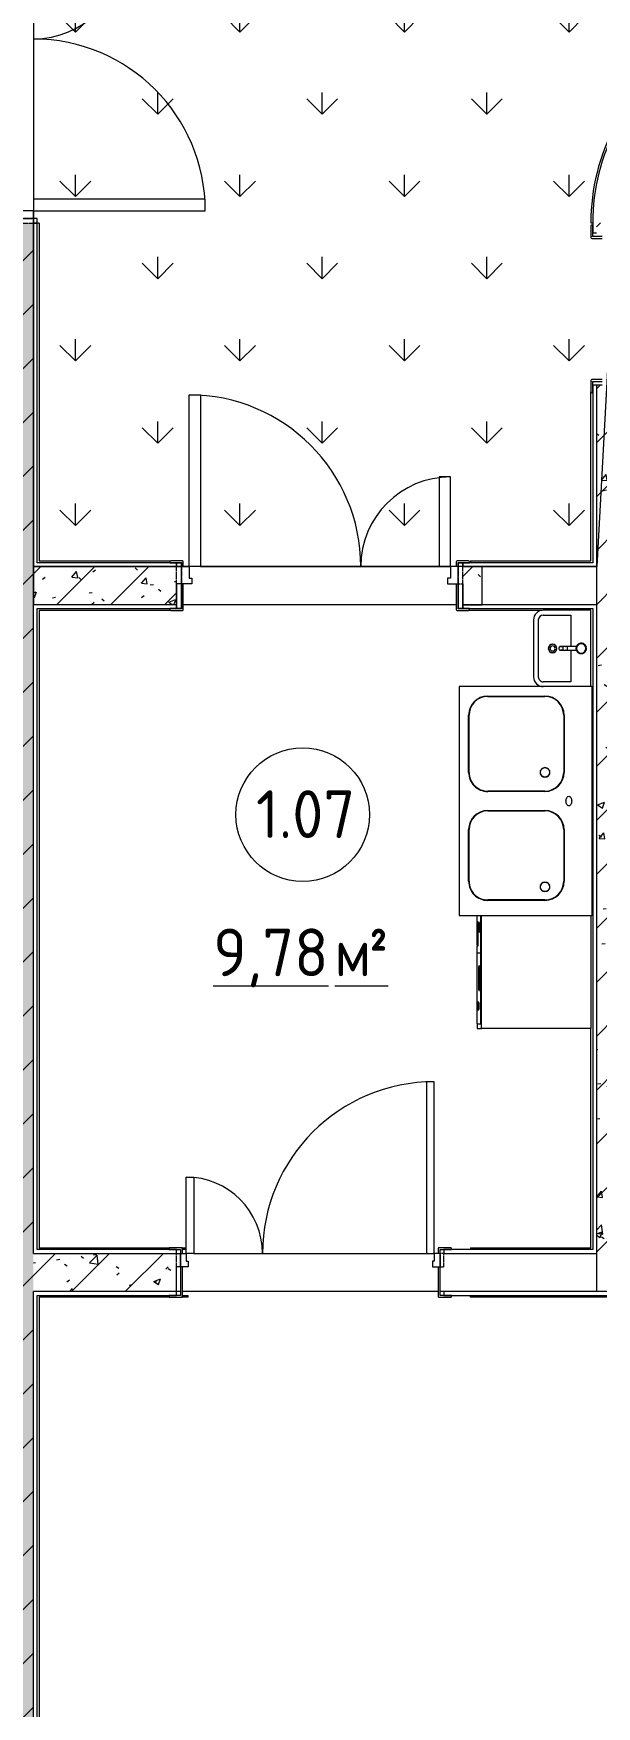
# Model space of a CAD drawing. Header units: millimetres. Extents: x -584918 to 2941280, y 3000189 to 4229862.
# Drawn here: x -448235 to -445285, y 3677900 to 3686669 of the extents above; entities that cross this region are included whole.
import ezdxf

# ---------------------------------------------------------------- set-up
doc = ezdxf.new("R2010")
doc.units = ezdxf.units.MM
doc.linetypes.add('ASVP_Невидимые', pattern=[5, 3, -2])
for name, color, linetype, lineweight in [('Двери', 7, 'Continuous', 0), ('Марки помещений', 7, 'Continuous', 0), ('Обобщенные модели', 7, 'Continuous', 0), ('Оборудование', 7, 'Continuous', 0), ('Перекрытие', 7, 'Continuous', 0), ('Сантехника', 7, 'Continuous', 0), ('Стены внутренние', 7, 'Continuous', 0), ('Стены несущие', 7, 'Continuous', 0), ('Стены отделка', 7, 'Continuous', 0), ('экспертиза условные обозначения', 1, 'Continuous', 0)]:
    doc.layers.add(name, color=color, linetype=linetype, lineweight=lineweight)
doc.styles.add('GOST Common_2', font='', dxfattribs={"height": 500})
doc.styles.add('GOST Common_3', font='', dxfattribs={"width": 0.9, "height": 500})
doc.styles.get('GOST Common_2').set_extended_font_data('GOST Common')
doc.styles.get('GOST Common_3').set_extended_font_data('GOST Common')
pattern_1 = [(45, (-437515.92, 3663725.22), (-141.4214, 141.4214), [])]
pattern_2 = [(50, (-437515.92, 3663725.22), (364.368, -31.8783), [38.1, -419.1]), (355, (-437515.92, 3663725.2), (-70.486, 382.1133), [30.48, -335.28]), (100.451, (-437485.56, 3663722.56), (293.885, 350.2334), [32.38, -356.18]), (46.184, (-437515.92, 3663826.8), (542.1585, -84.086), [57.15, -628.65]), (96.636, (-437470.74, 3663819.8), (474.805, 494.855), [48.57, -534.27]), (351.184, (-437515.9, 3663826.8), (474.81, 494.85), [45.72, -502.92]), (21, (-437465.12, 3663801.42), (303.2285, -204.5305), [38.1, -419.1]), (326, (-437465.12, 3663801.4), (123.604, 368.376), [30.48, -335.28]), (71.451, (-437439.86, 3663784.37), (426.834, 163.8427), [32.38, -356.18]), (37.5, (-437515.92, 3663725.22), (6.17665, 169.11015), [16.764, -314.452, 16.764, -323.596, -336.55]), (37.5, (-437515.92, 3663725.22), (6.17665, 169.11015), [-671.576, 16.764, -319.786]), (7.5, (-437515.92, 3663725.22), (133.6389, 200.3615), [16.764, -177.292, 16.764, -306.832, -128.27]), (7.5, (-437515.92, 3663725.22), (133.6389, 200.3615), [-517.652, 16.764, -111.506]), (327.5, (-437629.21, 3663725.22), (271.1818, -11.45836), [16.764, -110.236, 16.764, -379.476, -525.78]), (327.5, (-437629.21, 3663725.22), (271.1818, -11.45836), [-523.24, 16.764, -509.016]), (317.5, (-437680, 3663725.22), (296.2585, 50.8528), [16.764, -148.336, 16.764, -246.38, -373.38]), (317.5, (-437680, 3663725.22), (296.2585, 50.8528), [-428.244, 16.764, -356.616])]

# ---------------------------------------------------------------- blocks, each defined once
blk = doc.blocks.new('Посудомоечная машина - Miele Tumble Dryer  8827 WP-V101-АР Этаж 01')
at = {"layer": 'Оборудование', "color": 24, "true_color": 0xa52900}
for p, q in [((-293.9, 306), (297.5, 306)), ((297.5, 306), (297.5, -267.1)), ((297.5, -267.1), (-293.9, -267.1)), ((-293.9, -290), (-292.5, -290)), ((-292.5, -270.2), (-98.5, -270.2)), ((-292.5, -270.2), (-292.5, -271)), ((-98.5, -271), (-292.5, -271)), ((-292.5, -271), (-292.5, -290.4)), ((-292.5, -290.4), (-262.5, -290.4)), ((-262.5, -290.4), (-262.5, -286.3)), ((-262.5, -286.3), (-133.5, -286.3)), ((-262.5, -290), (-258.2, -290)), ((-258.2, -290), (-258.2, -286.3)), ((-137.8, -290), (-258.2, -290)), ((-257.9, -274.4), (-257.9, -277.1)), ((-252.2, -277.1), (-257.9, -277.1)), ((-252.2, -274.4), (-252.2, -277.1)), ((-249.7, -277.1), (-252.2, -277.1)), ((-247.3, -277.1), (-249.7, -277.1)), ((-247.3, -274.4), (-247.3, -277.1)), ((-242.3, -277.1), (-247.3, -277.1)), ((-242.3, -274.4), (-242.3, -277.1)), ((-241.5, -275.9), (-241.5, -277.1)), ((-239.5, -277.1), (-241.5, -277.1)), ((-239.5, -275.6), (-239.5, -277.1)), ((-236.7, -277.1), (-239.5, -277.1)), ((-236.7, -274.4), (-236.7, -277.1)), ((-236.1, -277.1), (-236.7, -277.1)), ((-236.1, -275.6), (-236.1, -277.1)), ((-236, -277.1), (-236, -275.9)), ((-235, -277.1), (-236, -277.1)), ((-234.5, -275.8), (-234.5, -277.1)), ((-234.5, -277.1), (-232.1, -277.1)), ((-232.1, -277.1), (-228.3, -277.1)), ((-229.1, -277.1), (-230.5, -277.1)), ((-230.5, -277.1), (-229.1, -277.1)), ((-229.6, -277.1), (-230.5, -277.1)), ((-230.5, -277.1), (-225, -277.1)), ((-227.6, -277.1), (-229.6, -277.1)), ((-225.2, -277.1), (-227.6, -277.1)), ((-225, -277.1), (-225, -275.8)), ((-223.7, -274.4), (-223.7, -277.1)), ((-218.1, -277.1), (-223.7, -277.1)), ((-218.1, -274.4), (-218.1, -277.1)), ((-217.1, -277.1), (-218.1, -277.1)), ((-216.1, -275.8), (-216.1, -277.1)), ((-216.1, -277.1), (-213.7, -277.1)), ((-213.7, -277.1), (-209.9, -277.1)), ((-210.7, -277.1), (-212.1, -277.1)), ((-212.1, -277.1), (-210.7, -277.1)), ((-211.2, -277.1), (-212.1, -277.1)), ((-212.1, -277.1), (-206.6, -277.1)), ((-209.3, -277.1), (-211.2, -277.1)), ((-206.8, -277.1), (-209.3, -277.1)), ((-206.6, -277.1), (-206.6, -275.8)), ((-137.8, -286.3), (-137.8, -290)), ((-137.8, -290), (-133.5, -290)), ((-133.5, -286.3), (-133.5, -290.4)), ((-133.5, -290.4), (-98.5, -290.4)), ((-98.5, -270.2), (-98.5, -271)), ((-98.5, -290.4), (-98.5, -271)), ((-98.5, -290), (-96.5, -290)), ((-96.5, -270.2), (273.4, -270.2)), ((-96.5, -270.2), (-96.5, -271)), ((273.4, -271), (-96.5, -271)), ((-96.5, -271), (-96.5, -290.4)), ((-96.5, -290.4), (169.9, -290.4)), ((-30.4, -277.8), (-30.4, -280)), ((-15.4, -275.5), (84.6, -275.5)), ((84.6, -277.7), (-15.4, -277.7)), ((-15.4, -282.3), (84.6, -282.3)), ((99.6, -280), (99.6, -277.8)), ((160.8, -281.4), (160.8, -287.9)), ((189.5, -290.4), (273.4, -290.4)), ((200.8, -287.9), (200.8, -281.4)), ((273.4, -271), (273.4, -270.2)), ((273.4, -290.4), (273.4, -271)), ((273.4, -290), (297.5, -290)), ((297.5, -290), (297.5, -267.1))]:
    blk.add_line(p, q, dxfattribs=at)
at = {"layer": 'Оборудование', "color": 24, "true_color": 0xa52900, "flags": 128}
for points in [[(-225, -277.1), (-225.1, -277.1), (-225.5, -277.1), (-226.1, -277.1), (-226.8, -277.1), (-227.7, -277.1), (-228.7, -277.1), (-229.8, -277.1), (-230.8, -277.1), (-231.8, -277.1), (-232.7, -277.1), (-233.5, -277.1), (-234, -277.1), (-234.4, -277.1), (-234.5, -277.1)], [(-206.6, -277.1), (-206.8, -277.1), (-207.1, -277.1), (-207.7, -277.1), (-208.4, -277.1), (-209.3, -277.1), (-210.3, -277.1), (-211.4, -277.1), (-212.4, -277.1), (-213.4, -277.1), (-214.3, -277.1), (-215.1, -277.1), (-215.7, -277.1), (-216, -277.1), (-216.1, -277.1)]]:
    blk.add_lwpolyline(points, dxfattribs=at)
at = {"layer": 'Оборудование', "color": 24, "true_color": 0xa52900}
for centre, major_axis, start_param, end_param in [((-15.4, -277.8), (15, 0), 1.570796, 3.665191), ((-15.4, -280), (15, 0), 1.570796, 4.712389), ((84.6, -277.8), (15, 0), 5.767114, 7.853982), ((84.6, -280), (15, 0), 4.712389, 7.853982), ((180.8, -281.4), (-20, 0), 3.141593, 6.283185), ((180.8, -281.4), (20, 0), 3.141593, 3.403392), ((180.8, -287.9), (-20, 0), 3.141593, 6.283185), ((180.8, -287.9), (20, 0), 3.141593, 6.283185), ((180.8, -281.4), (20, 0), 6.021386, 6.283185)]:
    blk.add_ellipse(centre, major_axis=major_axis, ratio=0.152123, start_param=start_param, end_param=end_param, dxfattribs=at)
blk = doc.blocks.new('VK_02_Мойка - Рукомойник-V119-АР Этаж 01')
at = {"layer": 'Сантехника', "color": 9, "true_color": 0xe1b7aa}
for p, q in [((-200, 0), (-200, -249)), ((200, 0), (-200, 0)), ((-175, -249), (-175, -105)), ((-175, -105), (-9.9, -105)), ((9.9, -105), (175, -105)), ((175, -105), (175, -249)), ((-149, -275), (149, -275)), ((-149, -300), (149, -300))]:
    blk.add_line(p, q, dxfattribs=at)
for centre, radius, start, end in [((-149, -249), 51, 180, 270), ((-149, -249), 26, 180, 270), ((149, -249), 26, 270, 360), ((149, -249), 51, 270, 360)]:
    blk.add_arc(centre, radius, start, end, dxfattribs=at)
blk = doc.blocks.new('МС_03-03_Смеситель_Однокрановый - МС_03-03_Смеситель_Однокрановый-V120-АР Этаж 01')
at = {"layer": 'Сантехника', "color": 253, "true_color": 0xaaaaaa}
for p, q in [((-10, -24.6), (-10, -74.6)), ((-10, -74.6), (-10, -94.6)), ((-10, -74.6), (-10, -80.8)), ((-10, -83.3), (-10, -98.3)), ((10, -74.6), (10, -24.6)), ((10, -94.6), (10, -74.6)), ((10, -80.8), (10, -74.6)), ((10, -98.3), (10, -83.3)), ((-10, -94.6), (-9.9, -94.6)), ((-10, -108.1), (-10, -109.9)), ((9.9, -94.6), (10, -94.6)), ((10, -109.9), (10, -108.1))]:
    blk.add_line(p, q, dxfattribs=at)
at = {"layer": 'Сантехника', "color": 253, "true_color": 0xaaaaaa, "flags": 128}
for points in [[(-10, -83.3), (-10, -82), (-10, -80.8)], [(-10, -80.8), (-10, -82), (-10, -83.3)], [(10, -80.8), (10, -82), (10, -83.3)], [(10, -83.3), (10, -82), (10, -80.8)], [(10, -94.6), (9.9, -94.6), (9.5, -94.6), (8.9, -94.6), (8.1, -94.6), (7.1, -94.6), (5.9, -94.6), (4.5, -94.6), (3.1, -94.6), (1.6, -94.6), (0, -94.6), (-1.6, -94.6), (-3.1, -94.6), (-4.5, -94.6), (-5.9, -94.6), (-7.1, -94.6), (-8.1, -94.6), (-8.9, -94.6), (-9.5, -94.6), (-9.9, -94.6), (-10, -94.6)], [(-10, -108.1), (-10, -104.4), (-10, -98.3)], [(-10, -98.3), (-10, -104.4), (-10, -108.1)], [(-8.1, -105.7), (-9.1, -107), (-9.8, -108.4), (-10, -109.9)], [(-10, -109.9), (-9.8, -111.5), (-9.1, -112.9), (-8.1, -114.2), (-6.7, -115.3), (-5, -116.2), (-3.1, -116.8), (-1, -117.2), (1, -117.2), (3.1, -116.8), (5, -116.2), (6.7, -115.3), (8.1, -114.2), (9.1, -112.9), (9.8, -111.5), (10, -109.9)], [(10, -109.9), (9.8, -108.4), (9.1, -107)], [(10, -98.3), (10, -104.4), (10, -108.1)], [(10, -108.1), (10, -104.4), (10, -98.3)]]:
    blk.add_lwpolyline(points, dxfattribs=at)
at = {"layer": 'Сантехника', "color": 253, "true_color": 0xaaaaaa}
for radius, start, end in [(27.5, 360, 180), (27.5, 161.97699, 180), (27.5, 180, 248.37036), (27.5, 180, 198.02301), (27.5, 145.68632, 156.68783), (24.5, 360, 180), (24.5, 180, 360), (27.5, 101.97687, 135), (27.5, 83.31186, 96.68768), (27.5, 45, 78.02279), (27.5, 23.3117, 36.68752), (27.5, 0, 18.02263), (27.5, 203.31217, 214.31368), (27.5, 225, 248.4991), (27.5, 291.62913, 360), (27.5, 291.5009, 315), (27.5, 323.31248, 336.6883), (27.5, 341.97737, 360)]:
    blk.add_arc((0, 0), radius, start, end, dxfattribs=at)
for points, knots in [([(10, -24.6), (9.8, -24.6), (9.5, -24.6), (9, -24.7), (8.6, -24.8), (8.4, -24.9), (8, -25), (7.4, -25.1), (6.7, -25.3), (6.2, -25.4), (5.9, -25.4), (5.4, -25.5), (4.7, -25.6), (3.7, -25.8), (2.6, -25.9), (0.8, -26), (-0.8, -26), (-2.5, -25.9), (-3.5, -25.8), (-4.4, -25.7), (-5, -25.6), (-5.5, -25.5), (-5.9, -25.4), (-6.2, -25.4), (-6.4, -25.3), (-6.6, -25.3), (-7, -25.2), (-7.5, -25.1), (-8, -25), (-8.3, -24.9), (-8.6, -24.8), (-8.8, -24.8), (-9.1, -24.7), (-9.4, -24.6), (-9.7, -24.6), (-9.9, -24.6), (-10, -24.6)], [-1, -1, -1, -1, -0.958333, -0.916667, -0.895833, -0.885417, -0.875, -0.833333, -0.791667, -0.78125, -0.770833, -0.75, -0.708333, -0.666667, -0.611111, -0.555556, -0.444444, -0.388889, -0.333333, -0.305556, -0.277778, -0.25, -0.236111, -0.222222, -0.215278, -0.208333, -0.194444, -0.166667, -0.138889, -0.125, -0.111111, -0.097222, -0.083333, -0.055556, -0.027778, 0, 0, 0, 0]), ([(-10, -74.6), (-10, -74.6), (-9.9, -74.6), (-9.5, -74.5), (-8.9, -74.5), (-8.1, -74.4), (-7.1, -74.4), (-5.5, -74.3), (-2.2, -74.2), (3.3, -74.2), (7.7, -74.4), (9.7, -74.5), (10, -74.6), (10, -74.6)], [0, 0, 0, 0, 0.05, 0.1, 0.15, 0.2, 0.25, 0.3, 0.4, 0.6, 0.8, 0.9, 1, 1, 1, 1])]:
    blk.add_open_spline(points, degree=3, knots=knots, dxfattribs=at)
blk = doc.blocks.new('МС_03-04_Сифон_Бутылочный - Для умывальника_Гофрированный выпуск_DN1-V121-АР Этаж 01')
at = {"layer": 'Сантехника', "color": 253, "true_color": 0xaaaaaa}
for radius, start, end in [(22.5, 0, 180), (22.5, 180, 0), (21.5, 72, 180), (21.5, 180, 288), (20, 158.285, 164.99162), (13.3, 0, 180), (13.3, 180, 0), (21.5, 0, 69.37244), (21.5, 290.62756, 360), (20, 15.00838, 21.715), (20, 195.00838, 201.715), (20, 338.285, 344.99162)]:
    blk.add_arc((0, 0), radius, start, end, dxfattribs=at)
blk = doc.blocks.new('VM_Ванная моечная 2-секционная - ГхШ 700х1200-V122-АР Этаж 01')
at = {"layer": 'Сантехника', "color": 9, "true_color": 0xe1b7aa}
for p, q in [((-600, -5), (-600, 0)), ((600, 0), (600, -5)), ((-600, -5), (-600, -700)), ((-600, -5), (600, -5)), ((600, -700), (600, -5)), ((-450, -150), (-150, -150)), ((-450, -152), (-150, -152)), ((150, -150), (420.7, -150)), ((150, -152), (420.7, -152)), ((-550, -550), (-550, -250)), ((-548, -550), (-548, -250)), ((-175, -250), (-170.4, -235.9)), ((-170.4, -264.1), (-175, -250)), ((-169.6, -234.9), (-158.2, -226.6)), ((-157.4, -226.2), (-142.6, -226.2)), ((-141.8, -226.6), (-130.4, -234.9)), ((-129.6, -235.9), (-125, -250)), ((-125, -250), (-129.6, -264.1)), ((-52, -250), (-52, -550)), ((-50, -250), (-50, -550)), ((50, -550), (50, -250)), ((52, -550), (52, -250)), ((425, -250), (429.6, -235.9)), ((429.6, -264.1), (425, -250)), ((430.4, -234.9), (441.8, -226.6)), ((442.6, -226.2), (457.4, -226.2)), ((458.2, -226.6), (469.6, -234.9)), ((470.4, -235.9), (475, -250)), ((475, -250), (470.4, -264.1)), ((518.7, -250), (518.7, -550)), ((520.7, -250), (520.7, -550)), ((-158.2, -273.4), (-169.6, -265.1)), ((-142.6, -273.8), (-157.4, -273.8)), ((-130.4, -265.1), (-141.8, -273.4)), ((441.8, -273.4), (430.4, -265.1)), ((457.4, -273.8), (442.6, -273.8)), ((469.6, -265.1), (458.2, -273.4)), ((-600, -700), (600, -700)), ((-150, -648), (-450, -648)), ((-150, -650), (-450, -650)), ((420.7, -648), (150, -648)), ((420.7, -650), (150, -650))]:
    blk.add_line(p, q, dxfattribs=at)
at = {"layer": 'Сантехника', "color": 9, "true_color": 0xe1b7aa, "flags": 128}
for points in [[(-25, -125), (-24.5, -122.1), (-23.1, -119.3), (-20.8, -116.7), (-17.7, -114.4), (-13.9, -112.5), (-9.6, -111.1), (-4.9, -110.3), (0, -110), (4.9, -110.3), (9.6, -111.1), (13.9, -112.5), (17.7, -114.4), (20.8, -116.7), (23.1, -119.3), (24.5, -122.1), (25, -125)], [(25, -125), (24.5, -127.9), (23.1, -130.7), (20.8, -133.3), (17.7, -135.6), (13.9, -137.5), (9.6, -138.9), (4.9, -139.7), (0, -140), (-4.9, -139.7), (-9.6, -138.9), (-13.9, -137.5), (-17.7, -135.6), (-20.8, -133.3), (-23.1, -130.7), (-24.5, -127.9), (-25, -125)]]:
    blk.add_lwpolyline(points, dxfattribs=at)
at = {"layer": 'Сантехника', "color": 9, "true_color": 0xe1b7aa}
for centre, radius, start, end in [((-450, -250), 100, 90, 180), ((-450, -250), 98, 90, 180), ((-150, -250), 100, 360, 90), ((-150, -250), 98, 0, 90), ((150, -250), 100, 90, 180), ((150, -250), 98, 90, 180), ((420.7, -250), 100, 0, 90), ((420.7, -250), 98, 0, 90), ((-150, -250), 25, 0, 180), ((-150, -250), 25, 180, 360), ((450, -250), 25, 0, 180), ((450, -250), 25, 180, 360), ((-450, -550), 100, 180, 270), ((-450, -550), 98, 180, 270), ((-150, -550), 98, 270, 0), ((-150, -550), 100, 270, 0), ((150, -550), 100, 180, 270), ((150, -550), 98, 180, 270), ((420.7, -550), 100, 270, 0), ((420.7, -550), 98, 270, 0)]:
    blk.add_arc(centre, radius, start, end, dxfattribs=at)
blk = doc.blocks.new('ВК_Домодедово_rvt-1-АР Этаж 01')
at = {"layer": 'Оборудование', "color": 253, "lineweight": 9, "true_color": 0xaaaaaa, "rotation": 269.9999999999998}
blk.add_blockref('Посудомоечная машина - Miele Tumble Dryer  8827 WP-V101-АР Этаж 01', (-8105.1, 18026.4), dxfattribs=at)
at = {"layer": 'Сантехника', "color": 253, "lineweight": 9, "true_color": 0xaaaaaa}
for name, p, rotation in [('VK_02_Мойка - Рукомойник-V119-АР Этаж 01', (-7799.1, 19720.4), 269.9999999999999), ('МС_03-03_Смеситель_Однокрановый - МС_03-03_Смеситель_Однокрановый-V120-АР Этаж 01', (-7849.1, 19720.4), 269.9999999999999), ('VM_Ванная моечная 2-секционная - ГхШ 700х1200-V122-АР Этаж 01', (-7789.1, 18920.4), 270.0000000000005)]:
    blk.add_blockref(name, p, dxfattribs=dict(at, rotation=rotation))
blk.add_blockref('МС_03-04_Сифон_Бутылочный - Для умывальника_Гофрированный выпуск_DN1-V121-АР Этаж 01', (-7999.1, 19720.4), dxfattribs=at)
blk = doc.blocks.new('ASVP_ДверьПротивопожарнаяСтальная_2 полотна - EI15 1370х2000h_полотна_ Г Л _1250 в свету_-6392377-АР Этаж 01')
at = {"layer": 'Двери', "lineweight": 18}
for p, q in [((685, 1000), (625, 1000)), ((625, 1000), (625, 100)), ((685, 100), (685, 1000)), ((-685, 570), (-625, 570)), ((-685, 100), (-685, 570)), ((-625, 570), (-625, 100)), ((-725, 100), (-685, 100)), ((-725, 10), (-725, 100)), ((-625, 100), (-685, 100)), ((-685, 100), (-685, 40)), ((625, 100), (685, 100)), ((725, 100), (685, 100)), ((685, 100), (685, 40)), ((725, 10), (725, 100)), ((-670, 10), (-725, 10)), ((-685, 40), (-670, 40)), ((-670, 40), (-670, 10)), ((685, 40), (670, 40)), ((670, 40), (670, 10)), ((670, 10), (725, 10))]:
    blk.add_line(p, q, dxfattribs=at)
at = {"layer": 'Двери', "linetype": 'ASVP_Невидимые', "lineweight": 18}
for p, q in [((-750, 100), (-725, 100)), ((-750, 10), (-750, 100)), ((-725, 100), (-725, 10)), ((750, 100), (725, 100)), ((725, 100), (725, 10)), ((750, 10), (750, 100)), ((-725, 10), (-750, 10)), ((725, 10), (750, 10))]:
    blk.add_line(p, q, dxfattribs=at)
at = {"layer": 'Двери'}
for centre, radius, start, end in [((685, 100), 900, 90, 180), ((-685, 100), 470, 360, 90)]:
    blk.add_arc(centre, radius, start, end, dxfattribs=at)
blk = doc.blocks.new('ASVP_ДверьПротивопожарнаяСтальная_2 полотна - EI15 1370х2000h_полотна_ Г Пр _1250 в свету_-7489020-АР Этаж 01')
at = {"layer": 'Двери', "lineweight": 18}
for p, q in [((-685, 1000), (-625, 1000)), ((-685, 100), (-685, 1000)), ((-625, 1000), (-625, 100)), ((685, 570), (625, 570)), ((625, 570), (625, 100)), ((685, 100), (685, 570)), ((-725, 100), (-685, 100)), ((-725, 10), (-725, 100)), ((-625, 100), (-685, 100)), ((-685, 100), (-685, 40)), ((625, 100), (685, 100)), ((725, 100), (685, 100)), ((685, 100), (685, 40)), ((725, 10), (725, 100)), ((-670, 10), (-725, 10)), ((-685, 40), (-670, 40)), ((-670, 40), (-670, 10)), ((685, 40), (670, 40)), ((670, 40), (670, 10)), ((670, 10), (725, 10))]:
    blk.add_line(p, q, dxfattribs=at)
at = {"layer": 'Двери', "linetype": 'ASVP_Невидимые', "lineweight": 18}
for p, q in [((-750, 100), (-725, 100)), ((-750, 10), (-750, 100)), ((-725, 100), (-725, 10)), ((750, 100), (725, 100)), ((725, 100), (725, 10)), ((750, 10), (750, 100)), ((-725, 10), (-750, 10)), ((725, 10), (750, 10))]:
    blk.add_line(p, q, dxfattribs=at)
at = {"layer": 'Двери'}
for centre, radius, start, end in [((-685, 100), 900, 360, 90), ((685, 100), 470, 90, 180)]:
    blk.add_arc(centre, radius, start, end, dxfattribs=at)
blk = doc.blocks.new('ASVP_ДверьДеревянная_2 полотна - Межкомнатная 1300х2000h_полотна_ Г Л _1220 в свету_-7189999-АР Этаж 01')
at = {"layer": 'Двери', "lineweight": 18}
for p, q in [((650, 1000), (610, 1000)), ((610, 1000), (610, 100)), ((650, 100), (650, 1000)), ((-650, 500), (-610, 500)), ((-650, 100), (-650, 500)), ((-610, 500), (-610, 100)), ((-680, 100), (-650, 100)), ((-680, 30), (-680, 100)), ((-610, 100), (-650, 100)), ((-650, 100), (-650, 60)), ((610, 100), (650, 100)), ((680, 100), (650, 100)), ((650, 100), (650, 60)), ((680, 30), (680, 100)), ((-640, 30), (-680, 30)), ((-650, 60), (-640, 60)), ((-640, 60), (-640, 30)), ((650, 60), (640, 60)), ((640, 60), (640, 30)), ((640, 30), (680, 30))]:
    blk.add_line(p, q, dxfattribs=at)
at = {"layer": 'Двери', "linetype": 'ASVP_Невидимые', "lineweight": 18}
for p, q in [((-700, 100), (-680, 100)), ((-700, 30), (-700, 100)), ((-680, 100), (-680, 30)), ((700, 100), (680, 100)), ((680, 100), (680, 30)), ((700, 30), (700, 100)), ((-680, 30), (-700, 30)), ((680, 30), (700, 30))]:
    blk.add_line(p, q, dxfattribs=at)
at = {"layer": 'Двери'}
for centre, radius, start, end in [((650, 100), 900, 90, 180), ((-650, 100), 400, 360, 90)]:
    blk.add_arc(centre, radius, start, end, dxfattribs=at)
blk = doc.blocks.new('ASVP_НАЛИЧНИК МДФ_Двери - Наличник дверной МДФ-V54-АР Этаж 01')
at = {"layer": 'Обобщенные модели'}
for p, q in [((-680, 150), (-680, -1)), ((-670, -5), (-670, 150)), ((670, 150), (670, -5)), ((680, -1), (680, 150)), ((-681, 0), (-740, 0)), ((-740, 0), (-740, -5)), ((-681, -1), (-681, 0)), ((740, 0), (681, 0)), ((681, 0), (681, -1)), ((740, -5), (740, 0)), ((-735, -10), (-675, -10)), ((-680, -1), (-681, -1)), ((675, -10), (735, -10)), ((681, -1), (680, -1))]:
    blk.add_line(p, q, dxfattribs=at)
for centre, start, end in [((-735, -5), 180, 270), ((-675, -5), 270, 360), ((675, -5), 180, 270), ((735, -5), 270, 360)]:
    blk.add_arc(centre, 5, start, end, dxfattribs=at)
blk = doc.blocks.new('ASVP_НАЛИЧНИК МДФ_Двери - Наличник дверной МДФ-7488626-АР Этаж 01')
at = {"layer": 'Обобщенные модели'}
for p, q in [((-681, 0), (-740, 0)), ((-740, 0), (-740, -5)), ((-681, -1), (-681, 0)), ((-680, 20), (-680, -1)), ((-670, -5), (-670, 20)), ((670, 20), (670, -5)), ((680, -1), (680, 20)), ((740, 0), (681, 0)), ((681, 0), (681, -1)), ((740, -5), (740, 0)), ((-735, -10), (-675, -10)), ((-680, -1), (-681, -1)), ((675, -10), (735, -10)), ((681, -1), (680, -1))]:
    blk.add_line(p, q, dxfattribs=at)
for centre, start, end in [((-735, -5), 180, 270), ((-675, -5), 270, 360), ((675, -5), 180, 270), ((735, -5), 270, 360)]:
    blk.add_arc(centre, 5, start, end, dxfattribs=at)
blk = doc.blocks.new('ASVP_ОТКОС_Оштукатуривание дверного откоса - Оштукатуривание дверного откоса-5741164-АР Этаж 01')
at = {"layer": 'Обобщенные модели'}
for p, q in [((-750, 20), (-750, 0)), ((-750, 0), (-725, 0)), ((-725, 0), (-725, 20)), ((725, 20), (725, 0)), ((725, 0), (750, 0)), ((750, 0), (750, 20))]:
    blk.add_line(p, q, dxfattribs=at)
blk = doc.blocks.new('ASVP_ОТКОС_Оштукатуривание дверного откоса - Оштукатуривание дверного откоса-5741163-АР Этаж 01')
at = {"layer": 'Обобщенные модели'}
for p, q in [((-750, 130), (-750, 0)), ((-725, 0), (-725, 130)), ((725, 130), (725, 0)), ((750, 0), (750, 130)), ((-750, 0), (-725, 0)), ((725, 0), (750, 0))]:
    blk.add_line(p, q, dxfattribs=at)
blk = doc.blocks.new('ASVP_НАЛИЧНИК МДФ_Двери - Наличник дверной МДФ-7489019-АР Этаж 01')
at = {"layer": 'Обобщенные модели'}
h = blk.add_hatch(dxfattribs=at)
h.set_pattern_fill('FP_42', color=256, style=0, pattern_type=2)
h.set_pattern_definition([(216.87, (9385.7, -19512.83), (1249.4985, 833.00223), [208.25, -1874.25]), (206.565, (9635.6, -19637.78), (-416.5007, -416.5004), [465.661, -465.661]), (198.435, (9635.6, -19846.03), (-832.9995, -416.50086), [263.418, -1053.671])])
h.paths.add_polyline_path([(723.1, -10), (780, -10), (783.5, -8.5), (785, -5), (785, 0), (725, 0), (725, 130), (715, 130), (715, -5), (716.5, -8.5), (720, -10)])
h.paths.add_polyline_path([(-750, -10), (-720, -10), (-716.5, -8.5), (-715, -5), (-715, 130), (-725, 130), (-726, 0), (-785, -1), (-785, -5), (-783.5, -8.5), (-780, -10), (-751.9, -10)])
for p, q in [((-725, 130), (-725, -1)), ((-715, -5), (-715, 130)), ((715, 130), (715, -5)), ((725, -1), (725, 130)), ((-726, 0), (-785, 0)), ((-785, 0), (-785, -5)), ((-726, -1), (-726, 0)), ((785, 0), (726, 0)), ((726, 0), (726, -1)), ((785, -5), (785, 0)), ((-780, -10), (-720, -10)), ((-725, -1), (-726, -1)), ((720, -10), (780, -10)), ((726, -1), (725, -1))]:
    blk.add_line(p, q, dxfattribs=at)
for centre, start, end in [((-780, -5), 180, 270), ((-720, -5), 270, 360), ((720, -5), 180, 270), ((780, -5), 270, 360)]:
    blk.add_arc(centre, 5, start, end, dxfattribs=at)
blk = doc.blocks.new('ASVP_НАЛИЧНИК МДФ_Двери - Наличник дверной МДФ-7489022-АР Этаж 01')
at = {"layer": 'Обобщенные модели'}
for p, q in [((-726, 0), (-785, 0)), ((-785, 0), (-785, -5)), ((-726, -1), (-726, 0)), ((-725, 20), (-725, -1)), ((-715, -5), (-715, 20)), ((715, 20), (715, -5)), ((725, -1), (725, 20)), ((785, 0), (726, 0)), ((726, 0), (726, -1)), ((785, -5), (785, 0)), ((-780, -10), (-720, -10)), ((-725, -1), (-726, -1)), ((720, -10), (780, -10)), ((726, -1), (725, -1))]:
    blk.add_line(p, q, dxfattribs=at)
for centre, start, end in [((-780, -5), 180, 270), ((-720, -5), 270, 360), ((720, -5), 180, 270), ((780, -5), 270, 360)]:
    blk.add_arc(centre, 5, start, end, dxfattribs=at)
blk = doc.blocks.new('ASVP_НАЛИЧНИК МДФ_Двери - Наличник дверной МДФ-V196-АР Этаж 01')
at = {"layer": 'Обобщенные модели'}
for p, q in [((-381, 0), (-440, 0)), ((-440, 0), (-440, -5)), ((-381, -1), (-381, 0)), ((-380, 50), (-380, -1)), ((-370, -5), (-370, 50)), ((370, 50), (370, -5)), ((380, -1), (380, 50)), ((440, 0), (381, 0)), ((381, 0), (381, -1)), ((440, -5), (440, 0)), ((-435, -10), (-375, -10)), ((-380, -1), (-381, -1)), ((375, -10), (435, -10)), ((381, -1), (380, -1))]:
    blk.add_line(p, q, dxfattribs=at)
for centre, start, end in [((-435, -5), 180, 270), ((-375, -5), 270, 360), ((375, -5), 180, 270), ((435, -5), 270, 360)]:
    blk.add_arc(centre, 5, start, end, dxfattribs=at)
blk = doc.blocks.new('ASVP_Марка_Помещение_ДваЗначения - Номер Площадь-685795-АР Этаж 01')
at = {"layer": 'Марки помещений'}
blk.add_circle((0, 0), 3.5, dxfattribs=at)

msp = doc.modelspace()

# ---------------------------------------------------------------- hatches: boundary and pattern name
at = {"layer": 'Стены внутренние'}
h = msp.add_hatch(dxfattribs=at)
h.set_pattern_fill('FP_1', color=256, style=0, pattern_type=2)
h.set_pattern_definition(pattern_1)
h.paths.add_polyline_path([(-448286.189, 3676924.55), (-448235.026, 3676924.55), (-448235.026, 3685674.55), (-448435.026, 3685674.55), (-448435.026, 3676924.55), (-448300.684, 3676924.55)])
h.paths.add_polyline_path([(-448235.026, 3687174.55), (-448235.026, 3688420.147), (-448435.026, 3688500.744), (-448435.026, 3688392.929), (-448389.418, 3688374.55), (-448435.026, 3688374.55), (-448435.026, 3687174.55), (-448325.026, 3687174.55)])
h = msp.add_hatch(dxfattribs=at)
h.set_pattern_fill('FP_2', color=256, style=0, pattern_type=2)
h.set_pattern_definition(pattern_2)
h.paths.add_polyline_path([(-448286.189, 3676924.55), (-448235.026, 3676924.55), (-448235.026, 3685674.55), (-448435.026, 3685674.55), (-448435.026, 3676924.55), (-448300.684, 3676924.55)])
h.paths.add_polyline_path([(-448235.026, 3687174.55), (-448235.026, 3688420.147), (-448435.026, 3688500.744), (-448435.026, 3688392.929), (-448389.418, 3688374.55), (-448435.026, 3688374.55), (-448435.026, 3687174.55), (-448325.026, 3687174.55)])
h = msp.add_hatch(dxfattribs=at)
h.set_pattern_fill('FP_1', color=256, style=0, pattern_type=2)
h.set_pattern_definition(pattern_1)
h.paths.add_polyline_path([(-445285.026, 3680074.55), (-445185.026, 3680074.55), (-445185.026, 3684824.55), (-445285.026, 3684824.55), (-445285.026, 3680174.55)])
h.paths.add_polyline_path([(-445187.994, 3685624.55), (-445185.026, 3685624.55), (-445185.026, 3685676.154), (-445285.026, 3685676.154), (-445285.026, 3685624.55), (-445190.983, 3685624.55)])
h = msp.add_hatch(dxfattribs=at)
h.set_pattern_fill('FP_2', color=256, style=0, pattern_type=2)
h.set_pattern_definition(pattern_2)
h.paths.add_polyline_path([(-445285.026, 3680074.55), (-445185.026, 3680074.55), (-445185.026, 3684824.55), (-445285.026, 3684824.55), (-445285.026, 3680174.55)])
h.paths.add_polyline_path([(-445187.994, 3685624.55), (-445185.026, 3685624.55), (-445185.026, 3685676.154), (-445285.026, 3685676.154), (-445285.026, 3685624.55), (-445190.983, 3685624.55)])
h = msp.add_hatch(dxfattribs=at)
h.set_pattern_fill('FP_1', color=256, style=0, pattern_type=2)
h.set_pattern_definition(pattern_1)
h.paths.add_polyline_path([(-445885.026, 3683674.55), (-445885.026, 3683874.55), (-445985.026, 3683874.55), (-445985.026, 3683674.55), (-445915.866, 3683674.55)])
h.paths.add_polyline_path([(-448235.026, 3683674.55), (-447485.026, 3683674.55), (-447485.026, 3683874.55), (-448235.026, 3683874.55)])
h = msp.add_hatch(dxfattribs=at)
h.set_pattern_fill('FP_2', color=256, style=0, pattern_type=2)
h.set_pattern_definition(pattern_2)
h.paths.add_polyline_path([(-445885.026, 3683674.55), (-445885.026, 3683874.55), (-445985.026, 3683874.55), (-445985.026, 3683674.55), (-445915.866, 3683674.55)])
h.paths.add_polyline_path([(-448235.026, 3683674.55), (-447485.026, 3683674.55), (-447485.026, 3683874.55), (-448235.026, 3683874.55)])
h = msp.add_hatch(dxfattribs=at)
h.set_pattern_fill('FP_1', color=256, style=0, pattern_type=2)
h.set_pattern_definition(pattern_1)
h.paths.add_polyline_path([(-448215.026, 3680074.55), (-447485.026, 3680074.55), (-447485.026, 3680274.55), (-448235.026, 3680274.55), (-448235.026, 3680074.55), (-448227.333, 3680074.55)])
h = msp.add_hatch(dxfattribs=at)
h.set_pattern_fill('FP_2', color=256, style=0, pattern_type=2)
h.set_pattern_definition(pattern_2)
h.paths.add_polyline_path([(-448215.026, 3680074.55), (-447485.026, 3680074.55), (-447485.026, 3680274.55), (-448235.026, 3680274.55), (-448235.026, 3680074.55), (-448227.333, 3680074.55)])
at = {"layer": 'экспертиза условные обозначения'}
h = msp.add_hatch(dxfattribs=at)
h.set_pattern_fill('GRASS', color=6, scale=24)
h.set_pattern_definition([(90, (-461809.37, 3558222.25), (-431.0523, 431.0523), [114.3, -747.8046]), (45, (-461809.37, 3558222.25), (-431.0523, 431.0523), [114.3, -495.3]), (135, (-461809.37, 3558222.25), (-431.0523, -431.0523), [114.3, -495.3])])
edge = h.paths.add_edge_path()
edge.add_line((-458338.484, 3694648.826), (-453608.137, 3692742.567))
edge.add_line((-453608.137, 3692742.567), (-452262.543, 3696081.635))
edge.add_line((-452262.543, 3696081.635), (-443822.121, 3692680.271))
edge.add_line((-443822.121, 3692680.271), (-445167.715, 3689341.203))
edge.add_line((-445167.715, 3689341.203), (-441899.865, 3688024.308))
edge.add_line((-441899.865, 3688024.308), (-440112.737, 3687304.122))
edge.add_line((-440112.737, 3687304.122), (-440822.912, 3685541.836))
edge.add_line((-440822.912, 3685541.836), (-443740.461, 3686717.565))
edge.add_arc((-444130.947, 3685740.74), 1051.983, 68.2109102, 179.8403907)
edge.add_line((-445182.926, 3685743.67), (-445282.926, 3683874.55))
edge.add_line((-445282.926, 3683874.55), (-448232.926, 3683874.55))
edge.add_line((-448232.926, 3683874.55), (-448232.926, 3688527.961))
edge.add_line((-448232.926, 3688527.961), (-456686.313, 3691934.55))
edge.add_line((-456686.313, 3691934.55), (-459032.926, 3691934.55))
edge.add_line((-459032.926, 3691934.55), (-459032.926, 3692925.58))
edge.add_line((-459032.926, 3692925.58), (-458338.484, 3694648.826))

# ---------------------------------------------------------------- linework, layer by layer
at = {"layer": 'Перекрытие'}
for p, q in [((-448235.026, 3687049.55), (-448235.026, 3685799.55)), ((-447360.026, 3683874.55), (-446110.026, 3683874.55)), ((-446020.026, 3683674.55), (-447450.026, 3683674.55)), ((-447395.026, 3680274.55), (-446175.026, 3680274.55)), ((-447465.026, 3680074.55), (-447485.026, 3680074.55)), ((-446115.026, 3680074.55), (-447455.026, 3680074.55)), ((-446085.026, 3680074.55), (-446105.026, 3680074.55))]:
    msp.add_line(p, q, dxfattribs=at)
at = {"layer": 'Стены внутренние'}
for p, q in [((-448205.026, 3685674.55), (-448215.026, 3685674.55)), ((-448205.026, 3685674.55), (-448205.026, 3683904.55)), ((-445315.026, 3685676.154), (-445305.026, 3685676.154)), ((-445315.026, 3683904.55), (-445315.026, 3684789.55)), ((-448205.026, 3683904.55), (-447520.026, 3683904.55)), ((-447520.026, 3683904.55), (-447520.026, 3683899.55)), ((-445945.026, 3683904.55), (-445315.026, 3683904.55)), ((-445945.026, 3683904.55), (-445945.026, 3683894.55)), ((-448205.026, 3683644.55), (-448205.026, 3680304.55)), ((-447520.026, 3683644.55), (-448205.026, 3683644.55)), ((-447520.026, 3683644.55), (-447520.026, 3683649.55)), ((-445569.152, 3683644.55), (-445955.026, 3683644.55)), ((-445315.026, 3680304.55), (-445315.026, 3681454.124)), ((-448205.026, 3680304.55), (-447520.026, 3680304.55)), ((-447460.026, 3680304.55), (-447435.026, 3680304.55)), ((-445945.026, 3680304.55), (-445315.026, 3680304.55)), ((-445945.026, 3680304.55), (-445945.026, 3680294.55)), ((-447435.026, 3680294.55), (-447455.026, 3680294.55)), ((-447520.026, 3680044.55), (-448205.026, 3680044.55)), ((-448205.026, 3680044.55), (-448205.026, 3671304.55)), ((-447425.026, 3680044.55), (-447460.026, 3680044.55)), ((-447455.026, 3680054.55), (-447425.026, 3680054.55)), ((-447425.026, 3680044.55), (-447425.026, 3680054.55)), ((-445945.026, 3680044.55), (-445945.026, 3680054.55)), ((-443675.026, 3680044.55), (-445945.026, 3680044.55))]:
    msp.add_line(p, q, dxfattribs=at)
msp.add_arc((-444235.026, 3685676.154), 1080, 68.0513009, 180, dxfattribs=at)
at = {"layer": 'Стены несущие'}
for p, q in [((-448235.026, 3680274.55), (-448235.026, 3685674.55)), ((-445255.026, 3684824.55), (-445285.026, 3684824.55)), ((-445285.026, 3684824.55), (-445285.026, 3680074.55)), ((-448235.026, 3683874.55), (-448235.026, 3683674.55)), ((-448235.026, 3683874.55), (-447485.026, 3683874.55)), ((-445885.026, 3683874.55), (-445985.026, 3683874.55)), ((-445885.026, 3683674.55), (-445885.026, 3683874.55)), ((-447485.026, 3683674.55), (-447485.026, 3683784.55)), ((-445985.026, 3683784.55), (-445985.026, 3683674.55)), ((-447485.026, 3683674.55), (-448235.026, 3683674.55)), ((-445985.026, 3683674.55), (-445885.026, 3683674.55)), ((-448235.026, 3680274.55), (-447485.026, 3680274.55)), ((-447485.026, 3680074.55), (-447485.026, 3680204.55)), ((-447485.026, 3680074.55), (-448235.026, 3680074.55)), ((-448235.026, 3676924.55), (-448235.026, 3680074.55)), ((-443635.026, 3680074.55), (-445285.026, 3680074.55))]:
    msp.add_line(p, q, dxfattribs=at)
at = {"layer": 'Стены отделка'}
for p, q in [((-448215.026, 3685674.55), (-448235.026, 3685674.55)), ((-448215.026, 3683894.55), (-448215.026, 3685674.55)), ((-445305.026, 3685676.154), (-445305.026, 3685624.55)), ((-445305.026, 3685624.55), (-445285.026, 3685624.55)), ((-445285.026, 3684824.55), (-445305.026, 3684824.55)), ((-445305.026, 3684824.55), (-445305.026, 3683894.55)), ((-448235.026, 3683874.55), (-448235.026, 3683874.55)), ((-447485.026, 3683894.55), (-448215.026, 3683894.55)), ((-447485.026, 3683874.55), (-447485.026, 3683894.55)), ((-445305.026, 3683894.55), (-445985.026, 3683894.55)), ((-445985.026, 3683894.55), (-445985.026, 3683874.55)), ((-445985.026, 3683874.55), (-445285.026, 3683874.55)), ((-448215.026, 3680294.55), (-448215.026, 3683654.55)), ((-448215.026, 3683654.55), (-447485.026, 3683654.55)), ((-447485.026, 3683654.55), (-447485.026, 3683674.55)), ((-445285.026, 3683674.55), (-445985.026, 3683674.55)), ((-445985.026, 3683674.55), (-445985.026, 3683654.55)), ((-445985.026, 3683654.55), (-445305.026, 3683654.55)), ((-445305.026, 3683654.55), (-445305.026, 3680294.55)), ((-448235.026, 3680274.55), (-448235.026, 3680274.55)), ((-447485.026, 3680294.55), (-448215.026, 3680294.55)), ((-447485.026, 3680274.55), (-447485.026, 3680294.55)), ((-446085.026, 3680294.55), (-446085.026, 3680274.55)), ((-445305.026, 3680294.55), (-446085.026, 3680294.55)), ((-446085.026, 3680274.55), (-445285.026, 3680274.55)), ((-448215.026, 3680054.55), (-447485.026, 3680054.55)), ((-448215.026, 3671294.55), (-448215.026, 3680054.55)), ((-447485.026, 3680054.55), (-447485.026, 3680074.55)), ((-445285.026, 3680074.55), (-446085.026, 3680074.55)), ((-446085.026, 3680074.55), (-446085.026, 3680054.55)), ((-446085.026, 3680054.55), (-443635.026, 3680054.55))]:
    msp.add_line(p, q, dxfattribs=at)
msp.add_arc((-444235.026, 3685676.154), 1070, 68.0513009, 180, dxfattribs=at)
at = {"layer": 'экспертиза условные обозначения', "color": 6}
msp.add_lwpolyline([(-458338.484, 3694648.826), (-453608.137, 3692742.567), (-452262.543, 3696081.635), (-443822.121, 3692680.271), (-445167.715, 3689341.203), (-441899.865, 3688024.308), (-440112.737, 3687304.122), (-440822.912, 3685541.836), (-443740.461, 3686717.565, 0.52963745), (-445182.926, 3685743.67), (-445282.926, 3683874.55), (-448232.926, 3683874.55), (-448232.926, 3688527.961), (-456686.313, 3691934.55), (-459032.926, 3691934.55), (-459032.926, 3692925.58), (-458338.484, 3694648.826)], format="xyb", dxfattribs=at)

# ---------------------------------------------------------------- block references
msp.add_blockref('ВК_Домодедово_rvt-1-АР Этаж 01', (-437515.924, 3663725.217))
at = {"layer": 'Двери', "rotation": 270.0000000000532}
msp.add_blockref('ASVP_ДверьПротивопожарнаяСтальная_2 полотна - EI15 1370х2000h_полотна_ Г Л _1250 в свету_-6392377-АР Этаж 01', (-448335.026, 3686424.55), dxfattribs=at)
at = {"layer": 'Двери'}
for name, p in [('ASVP_ДверьПротивопожарнаяСтальная_2 полотна - EI15 1370х2000h_полотна_ Г Пр _1250 в свету_-7489020-АР Этаж 01', (-446735.026, 3683774.55)), ('ASVP_ДверьДеревянная_2 полотна - Межкомнатная 1300х2000h_полотна_ Г Л _1220 в свету_-7189999-АР Этаж 01', (-446785.026, 3680174.55))]:
    msp.add_blockref(name, p, dxfattribs=at)
at = {"layer": 'Марки помещений', "xscale": 99.99999999999993, "yscale": 99.99999999999993, "zscale": 99.99999999999993}
msp.add_blockref('ASVP_Марка_Помещение_ДваЗначения - Номер Площадь-685795-АР Этаж 01', (-446824.23, 3682574.159), dxfattribs=at)
at = {"layer": 'Обобщенные модели'}
for name, p, rotation in [('ASVP_ОТКОС_Оштукатуривание дверного откоса - Оштукатуривание дверного откоса-5741164-АР Этаж 01', (-448215.026, 3686424.55), 90.00000000005303), ('ASVP_НАЛИЧНИК МДФ_Двери - Наличник дверной МДФ-V196-АР Этаж 01', (-445305.026, 3685224.55), 269.9999999999587), ('ASVP_НАЛИЧНИК МДФ_Двери - Наличник дверной МДФ-7489022-АР Этаж 01', (-446735.026, 3683894.55), 180), ('ASVP_ОТКОС_Оштукатуривание дверного откоса - Оштукатуривание дверного откоса-5741164-АР Этаж 01', (-446735.026, 3683894.55), 180), ('ASVP_НАЛИЧНИК МДФ_Двери - Наличник дверной МДФ-7488626-АР Этаж 01', (-446785.026, 3680294.55), 180)]:
    msp.add_blockref(name, p, dxfattribs=dict(at, rotation=rotation))
for name, p in [('ASVP_НАЛИЧНИК МДФ_Двери - Наличник дверной МДФ-7489019-АР Этаж 01', (-446735.026, 3683654.55)), ('ASVP_ОТКОС_Оштукатуривание дверного откоса - Оштукатуривание дверного откоса-5741163-АР Этаж 01', (-446735.026, 3683654.55)), ('ASVP_НАЛИЧНИК МДФ_Двери - Наличник дверной МДФ-V54-АР Этаж 01', (-446785.026, 3680054.55))]:
    msp.add_blockref(name, p, dxfattribs=at)

# ---------------------------------------------------------------- texts
at = {"layer": 'Марки помещений', "char_height": 250, "attachment_point": 1}
for s, insert, width, style in [('1.07', (-447069.037, 3682701.884), 606.07575, 'GOST Common_2'), ('\\L9,78 ', (-447293.124, 3681977.354), 772.02506, 'GOST Common_2'), ('\\L\\fGOST Common|b0|i0|c238|p34|;\\W.9;\\L²', (-446477.546, 3681977.354), 165.94931, 'GOST Common_3'), ('\\L\\fGOST Common|b0|i0|c204|p34|;\\W.9;\\Lм', (-446656.139, 3681977.354), 216.45562, 'GOST Common_2')]:
    msp.add_mtext(s, dxfattribs=dict(at, insert=insert, width=width, style=style))

doc.saveas('drawing.dxf')
